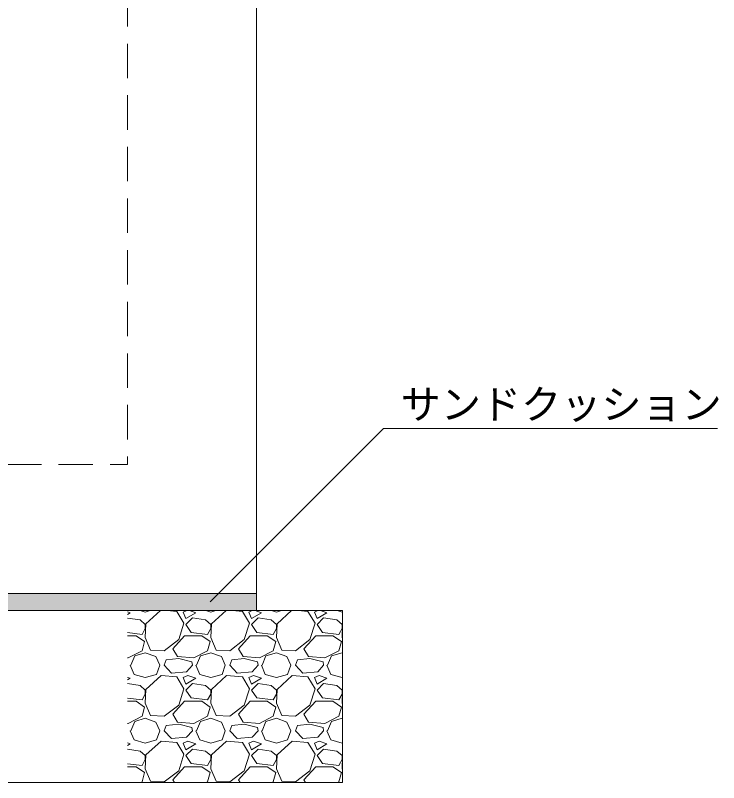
# Model space of a CAD drawing. Units: millimetres at full size; details may follow other scales. Extents: x 77366 to 106166, y -28085 to 6898.
# Drawn here: x 78786 to 79603, y -4119 to -3227 of the extents above; entities that cross this region are included whole.
import ezdxf
from ezdxf.enums import TextEntityAlignment as Align

# ---------------------------------------------------------------- set-up
doc = ezdxf.new("R2010")
doc.units = ezdxf.units.MM
doc.header["$LTSCALE"] = 50
doc.linetypes.add('USER2', pattern=[1.2, 0.8, -0.4])
doc.layers.add('モルタル', color=7, linetype='Continuous')
for name, color, linetype, lineweight in [('基礎', 7, 'Continuous', 5), ('引出線', 4, 'Continuous', 13), ('本体', 2, 'Continuous', 20)]:
    doc.layers.add(name, color=color, linetype=linetype, lineweight=lineweight)
doc.styles.add('ＭＳ ゴシック', font='')
doc.styles.get('ＭＳ ゴシック').set_extended_font_data('MS Gothic')

# ---------------------------------------------------------------- blocks, each defined once
blk = doc.blocks.new('filled_arrow')
at = {"color": 0, "linetype": 'Continuous', "lineweight": -2}
blk.add_solid([(7.5, 1.25), (0, 0), (7.5, -1.25)], dxfattribs=at)

msp = doc.modelspace()

# ---------------------------------------------------------------- hatches: boundary and pattern name
at = {"layer": 'モルタル'}
msp.add_hatch(color=256, dxfattribs=at).paths.add_polyline_path([(78265.8, -3899.22), (78265.8, -3919.22), (79065.8, -3919.22), (79065.8, -3899.22)])

# ---------------------------------------------------------------- linework, layer by layer
at = {"layer": '基礎', "color": 3, "lineweight": 20}
for p, q in [((78165.8, -3919.22), (79165.8, -3919.22)), ((79165.8, -3919.22), (79165.8, -4119.22)), ((78165.8, -4119.22), (79165.8, -4119.22))]:
    msp.add_line(p, q, dxfattribs=at)
at = {"layer": '基礎'}
for p, q in [((78919.02, -3921.69), (78915.8, -3920.61)), ((78915.8, -3923.62), (78919.02, -3921.69)), ((78930.77, -3919.22), (78936.55, -3920.92)), ((78936.55, -3920.92), (78942.33, -3919.22)), ((78954.2, -3919.22), (78937.31, -3934.64)), ((78973.13, -3920.16), (78961.87, -3919.22)), ((78981.51, -3933.88), (78973.13, -3920.16)), ((78984.71, -3919.22), (78980.75, -3920.92)), ((78980.75, -3920.92), (78983.79, -3928.54)), ((78983.79, -3928.54), (78995.22, -3921.69)), ((78995.22, -3921.69), (78987.84, -3919.22)), ((79006.97, -3919.22), (79012.75, -3920.92)), ((79012.75, -3920.92), (79018.53, -3919.22)), ((79030.4, -3919.22), (79013.51, -3934.64)), ((79049.33, -3920.16), (79038.07, -3919.22)), ((79057.71, -3933.88), (79049.33, -3920.16)), ((79060.91, -3919.22), (79056.95, -3920.92)), ((79056.95, -3920.92), (79059.99, -3928.54)), ((79059.99, -3928.54), (79071.42, -3921.69)), ((79071.42, -3921.69), (79064.04, -3919.22)), ((79083.17, -3919.22), (79088.95, -3920.92)), ((79088.95, -3920.92), (79094.73, -3919.22)), ((79106.6, -3919.22), (79089.71, -3934.64)), ((79125.53, -3920.16), (79114.27, -3919.22)), ((79133.91, -3933.88), (79125.53, -3920.16)), ((79137.11, -3919.22), (79133.15, -3920.92)), ((79133.15, -3920.92), (79136.19, -3928.54)), ((79136.19, -3928.54), (79147.62, -3921.69)), ((79147.62, -3921.69), (79140.24, -3919.22)), ((79159.37, -3919.22), (79165.15, -3920.92)), ((79165.15, -3920.92), (79165.8, -3920.73)), ((78930.45, -3930.07), (78915.8, -3927.87)), ((78936.55, -3935.4), (78930.45, -3930.07)), ((78991.41, -3927.78), (78983.79, -3935.4)), ((79006.65, -3930.07), (78991.41, -3927.78)), ((79012.75, -3935.4), (79006.65, -3930.07)), ((79067.61, -3927.78), (79059.99, -3935.4)), ((79082.85, -3930.07), (79067.61, -3927.78)), ((79088.95, -3935.4), (79082.85, -3930.07)), ((79143.81, -3927.78), (79136.19, -3935.4)), ((79159.05, -3930.07), (79143.81, -3927.78)), ((79165.15, -3935.4), (79159.05, -3930.07)), ((78932.74, -3946.83), (78936.55, -3939.97)), ((78937.31, -3934.64), (78936.55, -3950.64)), ((78936.55, -3939.97), (78936.55, -3935.4)), ((78975.41, -3952.93), (78981.51, -3933.88)), ((78983.79, -3935.4), (78989.89, -3944.55)), ((79008.94, -3946.83), (79012.75, -3939.97)), ((79013.51, -3934.64), (79012.75, -3950.64)), ((79012.75, -3939.97), (79012.75, -3935.4)), ((79051.61, -3952.93), (79057.71, -3933.88)), ((79059.99, -3935.4), (79066.09, -3944.55)), ((79085.14, -3946.83), (79088.95, -3939.97)), ((79089.71, -3934.64), (79088.95, -3950.64)), ((79088.95, -3939.97), (79088.95, -3935.4)), ((79127.81, -3952.93), (79133.91, -3933.88)), ((79136.19, -3935.4), (79142.29, -3944.55)), ((79161.34, -3946.83), (79165.15, -3939.97)), ((79165.15, -3939.97), (79165.15, -3935.4)), ((79165.8, -3937.06), (79165.15, -3950.64)), ((78915.8, -3944.8), (78932.74, -3946.83)), ((78915.8, -3948.36), (78925.88, -3948.36)), ((78925.88, -3948.36), (78935.79, -3955.21)), ((78936.55, -3950.64), (78942.65, -3965.12)), ((78968.55, -3963.6), (78982.27, -3948.36)), ((78982.27, -3948.36), (79002.08, -3948.36)), ((78989.89, -3944.55), (79008.94, -3946.83)), ((79002.08, -3948.36), (79011.99, -3955.21)), ((79012.75, -3950.64), (79018.85, -3965.12)), ((79044.75, -3963.6), (79058.47, -3948.36)), ((79058.47, -3948.36), (79078.28, -3948.36)), ((79066.09, -3944.55), (79085.14, -3946.83)), ((79078.28, -3948.36), (79088.19, -3955.21)), ((79088.95, -3950.64), (79095.05, -3965.12)), ((79120.95, -3963.6), (79134.67, -3948.36)), ((79134.67, -3948.36), (79154.48, -3948.36)), ((79142.29, -3944.55), (79161.34, -3946.83)), ((79154.48, -3948.36), (79164.39, -3955.21)), ((79165.15, -3950.64), (79165.8, -3952.18)), ((78935.79, -3955.21), (78932.74, -3965.88)), ((78958.65, -3965.88), (78975.41, -3952.93)), ((79011.99, -3955.21), (79008.94, -3965.88)), ((79034.85, -3965.88), (79051.61, -3952.93)), ((79088.19, -3955.21), (79085.14, -3965.88)), ((79111.05, -3965.88), (79127.81, -3952.93)), ((79164.39, -3955.21), (79161.34, -3965.88)), ((78932.74, -3965.88), (78916.74, -3974.26)), ((78924.36, -3971.98), (78936.55, -3968.17)), ((78936.55, -3968.17), (78948.74, -3972.74)), ((78942.65, -3965.12), (78958.65, -3965.88)), ((78973.89, -3972.74), (78968.55, -3963.6)), ((79008.94, -3965.88), (78992.94, -3974.26)), ((79000.56, -3971.98), (79012.75, -3968.17)), ((79012.75, -3968.17), (79024.94, -3972.74)), ((79018.85, -3965.12), (79034.85, -3965.88)), ((79050.09, -3972.74), (79044.75, -3963.6)), ((79085.14, -3965.88), (79069.14, -3974.26)), ((79076.76, -3971.98), (79088.95, -3968.17)), ((79088.95, -3968.17), (79101.14, -3972.74)), ((79095.05, -3965.12), (79111.05, -3965.88)), ((79126.29, -3972.74), (79120.95, -3963.6)), ((79161.34, -3965.88), (79145.34, -3974.26)), ((79152.96, -3971.98), (79165.15, -3968.17)), ((79165.15, -3968.17), (79165.8, -3968.41)), ((78916.74, -3974.26), (78915.8, -3974.19)), ((78919.79, -3982.65), (78924.36, -3971.98)), ((78948.74, -3972.74), (78953.31, -3982.65)), ((78958.65, -3982.65), (78960.93, -3976.55)), ((78975.41, -3975.03), (78960.93, -3976.55)), ((78992.94, -3974.26), (78973.89, -3972.74)), ((78990.65, -3978.84), (78975.41, -3975.03)), ((78995.99, -3982.65), (79000.56, -3971.98)), ((79024.94, -3972.74), (79029.51, -3982.65)), ((79034.85, -3982.65), (79037.13, -3976.55)), ((79051.61, -3975.03), (79037.13, -3976.55)), ((79069.14, -3974.26), (79050.09, -3972.74)), ((79066.85, -3978.84), (79051.61, -3975.03)), ((79072.19, -3982.65), (79076.76, -3971.98)), ((79101.14, -3972.74), (79105.71, -3982.65)), ((79111.05, -3982.65), (79113.33, -3976.55)), ((79127.81, -3975.03), (79113.33, -3976.55)), ((79145.34, -3974.26), (79126.29, -3972.74)), ((79143.05, -3978.84), (79127.81, -3975.03)), ((79148.39, -3982.65), (79152.96, -3971.98)), ((78919.02, -3982.65), (78923.6, -3993.31)), ((78949.5, -3993.31), (78953.31, -3982.65)), ((78967.03, -3991.79), (78958.65, -3982.65)), ((78991.41, -3982.65), (78984.56, -3990.27)), ((78991.41, -3982.65), (78990.65, -3978.84)), ((78995.22, -3982.65), (78999.8, -3993.31)), ((79025.7, -3993.31), (79029.51, -3982.65)), ((79043.23, -3991.79), (79034.85, -3982.65)), ((79067.61, -3982.65), (79060.76, -3990.27)), ((79067.61, -3982.65), (79066.85, -3978.84)), ((79071.42, -3982.65), (79076, -3993.31)), ((79101.9, -3993.31), (79105.71, -3982.65)), ((79119.43, -3991.79), (79111.05, -3982.65)), ((79143.81, -3982.65), (79136.96, -3990.27)), ((79143.81, -3982.65), (79143.05, -3978.84)), ((79147.62, -3982.65), (79152.2, -3993.31)), ((78923.6, -3993.31), (78936.55, -3997.12)), ((78936.55, -3997.12), (78949.5, -3993.31)), ((78954.84, -3994.84), (78937.31, -4010.84)), ((78973.13, -3996.36), (78954.84, -3994.84)), ((78984.56, -3990.27), (78967.03, -3991.79)), ((78986.08, -3994.84), (78980.75, -3997.12)), ((78995.22, -3997.89), (78986.08, -3994.84)), ((78999.8, -3993.31), (79012.75, -3997.12)), ((79012.75, -3997.12), (79025.7, -3993.31)), ((79031.04, -3994.84), (79013.51, -4010.84)), ((79049.33, -3996.36), (79031.04, -3994.84)), ((79060.76, -3990.27), (79043.23, -3991.79)), ((79062.28, -3994.84), (79056.95, -3997.12)), ((79071.42, -3997.89), (79062.28, -3994.84)), ((79076, -3993.31), (79088.95, -3997.12)), ((79088.95, -3997.12), (79101.9, -3993.31)), ((79107.24, -3994.84), (79089.71, -4010.84)), ((79125.53, -3996.36), (79107.24, -3994.84)), ((79136.96, -3990.27), (79119.43, -3991.79)), ((79138.48, -3994.84), (79133.15, -3997.12)), ((79147.62, -3997.89), (79138.48, -3994.84)), ((79152.2, -3993.31), (79165.15, -3997.12)), ((78919.02, -3997.89), (78915.8, -3996.81)), ((78915.8, -3999.82), (78919.02, -3997.89)), ((78930.45, -4006.27), (78915.8, -4004.07)), ((78981.51, -4010.08), (78973.13, -3996.36)), ((78980.75, -3997.12), (78983.79, -4004.74)), ((78983.79, -4004.74), (78995.22, -3997.89)), ((78991.41, -4003.98), (78983.79, -4011.6)), ((79006.65, -4006.27), (78991.41, -4003.98)), ((79057.71, -4010.08), (79049.33, -3996.36)), ((79056.95, -3997.12), (79059.99, -4004.74)), ((79059.99, -4004.74), (79071.42, -3997.89)), ((79067.61, -4003.98), (79059.99, -4011.6)), ((79082.85, -4006.27), (79067.61, -4003.98)), ((79133.91, -4010.08), (79125.53, -3996.36)), ((79133.15, -3997.12), (79136.19, -4004.74)), ((79136.19, -4004.74), (79147.62, -3997.89)), ((79143.81, -4003.98), (79136.19, -4011.6)), ((79159.05, -4006.27), (79143.81, -4003.98)), ((79165.15, -3997.12), (79165.8, -3996.93)), ((78936.55, -4011.6), (78930.45, -4006.27)), ((78937.31, -4010.84), (78936.55, -4026.84)), ((78936.55, -4016.17), (78936.55, -4011.6)), ((78975.41, -4029.13), (78981.51, -4010.08)), ((78983.79, -4011.6), (78989.89, -4020.75)), ((79012.75, -4011.6), (79006.65, -4006.27)), ((79013.51, -4010.84), (79012.75, -4026.84)), ((79012.75, -4016.17), (79012.75, -4011.6)), ((79051.61, -4029.13), (79057.71, -4010.08)), ((79059.99, -4011.6), (79066.09, -4020.75)), ((79088.95, -4011.6), (79082.85, -4006.27)), ((79089.71, -4010.84), (79088.95, -4026.84)), ((79088.95, -4016.17), (79088.95, -4011.6)), ((79127.81, -4029.13), (79133.91, -4010.08)), ((79136.19, -4011.6), (79142.29, -4020.75)), ((79165.15, -4011.6), (79159.05, -4006.27)), ((79165.15, -4016.17), (79165.15, -4011.6)), ((79165.8, -4013.26), (79165.15, -4026.84)), ((78915.8, -4021), (78932.74, -4023.03)), ((78932.74, -4023.03), (78936.55, -4016.17)), ((78989.89, -4020.75), (79008.94, -4023.03)), ((79008.94, -4023.03), (79012.75, -4016.17)), ((79066.09, -4020.75), (79085.14, -4023.03)), ((79085.14, -4023.03), (79088.95, -4016.17)), ((79142.29, -4020.75), (79161.34, -4023.03)), ((79161.34, -4023.03), (79165.15, -4016.17)), ((78915.8, -4024.56), (78925.88, -4024.56)), ((78925.88, -4024.56), (78935.79, -4031.41)), ((78935.79, -4031.41), (78932.74, -4042.08)), ((78936.55, -4026.84), (78942.65, -4041.32)), ((78958.65, -4042.08), (78975.41, -4029.13)), ((78968.55, -4039.8), (78982.27, -4024.56)), ((78982.27, -4024.56), (79002.08, -4024.56)), ((79002.08, -4024.56), (79011.99, -4031.41)), ((79011.99, -4031.41), (79008.94, -4042.08)), ((79012.75, -4026.84), (79018.85, -4041.32)), ((79034.85, -4042.08), (79051.61, -4029.13)), ((79044.75, -4039.8), (79058.47, -4024.56)), ((79058.47, -4024.56), (79078.28, -4024.56)), ((79078.28, -4024.56), (79088.19, -4031.41)), ((79088.19, -4031.41), (79085.14, -4042.08)), ((79088.95, -4026.84), (79095.05, -4041.32)), ((79111.05, -4042.08), (79127.81, -4029.13)), ((79120.95, -4039.8), (79134.67, -4024.56)), ((79134.67, -4024.56), (79154.48, -4024.56)), ((79154.48, -4024.56), (79164.39, -4031.41)), ((79164.39, -4031.41), (79161.34, -4042.08)), ((79165.15, -4026.84), (79165.8, -4028.38)), ((78973.89, -4048.94), (78968.55, -4039.8)), ((79050.09, -4048.94), (79044.75, -4039.8)), ((79126.29, -4048.94), (79120.95, -4039.8)), ((78932.74, -4042.08), (78916.74, -4050.46)), ((78919.79, -4058.85), (78924.36, -4048.18)), ((78924.36, -4048.18), (78936.55, -4044.37)), ((78936.55, -4044.37), (78948.74, -4048.94)), ((78942.65, -4041.32), (78958.65, -4042.08)), ((78948.74, -4048.94), (78953.31, -4058.85)), ((78992.94, -4050.46), (78973.89, -4048.94)), ((79008.94, -4042.08), (78992.94, -4050.46)), ((78995.99, -4058.85), (79000.56, -4048.18)), ((79000.56, -4048.18), (79012.75, -4044.37)), ((79012.75, -4044.37), (79024.94, -4048.94)), ((79018.85, -4041.32), (79034.85, -4042.08)), ((79024.94, -4048.94), (79029.51, -4058.85)), ((79069.14, -4050.46), (79050.09, -4048.94)), ((79085.14, -4042.08), (79069.14, -4050.46)), ((79072.19, -4058.85), (79076.76, -4048.18)), ((79076.76, -4048.18), (79088.95, -4044.37)), ((79088.95, -4044.37), (79101.14, -4048.94)), ((79095.05, -4041.32), (79111.05, -4042.08)), ((79101.14, -4048.94), (79105.71, -4058.85)), ((79145.34, -4050.46), (79126.29, -4048.94)), ((79161.34, -4042.08), (79145.34, -4050.46)), ((79148.39, -4058.85), (79152.96, -4048.18)), ((79152.96, -4048.18), (79165.15, -4044.37)), ((79165.15, -4044.37), (79165.8, -4044.61)), ((78916.74, -4050.46), (78915.8, -4050.39)), ((78958.65, -4058.85), (78960.93, -4052.75)), ((78975.41, -4051.23), (78960.93, -4052.75)), ((78990.65, -4055.04), (78975.41, -4051.23)), ((78991.41, -4058.85), (78990.65, -4055.04)), ((79034.85, -4058.85), (79037.13, -4052.75)), ((79051.61, -4051.23), (79037.13, -4052.75)), ((79066.85, -4055.04), (79051.61, -4051.23)), ((79067.61, -4058.85), (79066.85, -4055.04)), ((79111.05, -4058.85), (79113.33, -4052.75)), ((79127.81, -4051.23), (79113.33, -4052.75)), ((79143.05, -4055.04), (79127.81, -4051.23)), ((79143.81, -4058.85), (79143.05, -4055.04)), ((78919.02, -4058.85), (78923.6, -4069.51)), ((78949.5, -4069.51), (78953.31, -4058.85)), ((78967.03, -4067.99), (78958.65, -4058.85)), ((78984.56, -4066.47), (78967.03, -4067.99)), ((78991.41, -4058.85), (78984.56, -4066.47)), ((78995.22, -4058.85), (78999.8, -4069.51)), ((79025.7, -4069.51), (79029.51, -4058.85)), ((79043.23, -4067.99), (79034.85, -4058.85)), ((79060.76, -4066.47), (79043.23, -4067.99)), ((79067.61, -4058.85), (79060.76, -4066.47)), ((79071.42, -4058.85), (79076, -4069.51)), ((79101.9, -4069.51), (79105.71, -4058.85)), ((79119.43, -4067.99), (79111.05, -4058.85)), ((79136.96, -4066.47), (79119.43, -4067.99)), ((79143.81, -4058.85), (79136.96, -4066.47)), ((79147.62, -4058.85), (79152.2, -4069.51)), ((78919.02, -4074.09), (78915.8, -4073.01)), ((78915.8, -4076.02), (78919.02, -4074.09)), ((78923.6, -4069.51), (78936.55, -4073.32)), ((78936.55, -4073.32), (78949.5, -4069.51)), ((78954.84, -4071.04), (78937.31, -4087.04)), ((78973.13, -4072.56), (78954.84, -4071.04)), ((78981.51, -4086.28), (78973.13, -4072.56)), ((78986.08, -4071.04), (78980.75, -4073.32)), ((78980.75, -4073.32), (78983.79, -4080.94)), ((78983.79, -4080.94), (78995.22, -4074.09)), ((78995.22, -4074.09), (78986.08, -4071.04)), ((78999.8, -4069.51), (79012.75, -4073.32)), ((79012.75, -4073.32), (79025.7, -4069.51)), ((79031.04, -4071.04), (79013.51, -4087.04)), ((79049.33, -4072.56), (79031.04, -4071.04)), ((79057.71, -4086.28), (79049.33, -4072.56)), ((79062.28, -4071.04), (79056.95, -4073.32)), ((79056.95, -4073.32), (79059.99, -4080.94)), ((79059.99, -4080.94), (79071.42, -4074.09)), ((79071.42, -4074.09), (79062.28, -4071.04)), ((79076, -4069.51), (79088.95, -4073.32)), ((79088.95, -4073.32), (79101.9, -4069.51)), ((79107.24, -4071.04), (79089.71, -4087.04)), ((79125.53, -4072.56), (79107.24, -4071.04)), ((79133.91, -4086.28), (79125.53, -4072.56)), ((79138.48, -4071.04), (79133.15, -4073.32)), ((79133.15, -4073.32), (79136.19, -4080.94)), ((79136.19, -4080.94), (79147.62, -4074.09)), ((79147.62, -4074.09), (79138.48, -4071.04)), ((79152.2, -4069.51), (79165.15, -4073.32)), ((79165.15, -4073.32), (79165.8, -4073.13)), ((78930.45, -4082.47), (78915.8, -4080.27)), ((78936.55, -4087.8), (78930.45, -4082.47)), ((78991.41, -4080.18), (78983.79, -4087.8)), ((79006.65, -4082.47), (78991.41, -4080.18)), ((79012.75, -4087.8), (79006.65, -4082.47)), ((79067.61, -4080.18), (79059.99, -4087.8)), ((79082.85, -4082.47), (79067.61, -4080.18)), ((79088.95, -4087.8), (79082.85, -4082.47)), ((79143.81, -4080.18), (79136.19, -4087.8)), ((79159.05, -4082.47), (79143.81, -4080.18)), ((79165.15, -4087.8), (79159.05, -4082.47)), ((78932.74, -4099.23), (78936.55, -4092.37)), ((78937.31, -4087.04), (78936.55, -4103.04)), ((78936.55, -4092.37), (78936.55, -4087.8)), ((78975.41, -4105.33), (78981.51, -4086.28)), ((78983.79, -4087.8), (78989.89, -4096.95)), ((79008.94, -4099.23), (79012.75, -4092.37)), ((79013.51, -4087.04), (79012.75, -4103.04)), ((79012.75, -4092.37), (79012.75, -4087.8)), ((79051.61, -4105.33), (79057.71, -4086.28)), ((79059.99, -4087.8), (79066.09, -4096.95)), ((79085.14, -4099.23), (79088.95, -4092.37)), ((79089.71, -4087.04), (79088.95, -4103.04)), ((79088.95, -4092.37), (79088.95, -4087.8)), ((79127.81, -4105.33), (79133.91, -4086.28)), ((79136.19, -4087.8), (79142.29, -4096.95)), ((79161.34, -4099.23), (79165.15, -4092.37)), ((79165.15, -4092.37), (79165.15, -4087.8)), ((79165.8, -4089.46), (79165.15, -4103.04)), ((78915.8, -4097.2), (78932.74, -4099.23)), ((78915.8, -4100.76), (78925.88, -4100.76)), ((78925.88, -4100.76), (78935.79, -4107.61)), ((78968.55, -4116), (78982.27, -4100.76)), ((78982.27, -4100.76), (79002.08, -4100.76)), ((78989.89, -4096.95), (79008.94, -4099.23)), ((79002.08, -4100.76), (79011.99, -4107.61)), ((79044.75, -4116), (79058.47, -4100.76)), ((79058.47, -4100.76), (79078.28, -4100.76)), ((79066.09, -4096.95), (79085.14, -4099.23)), ((79078.28, -4100.76), (79088.19, -4107.61)), ((79120.95, -4116), (79134.67, -4100.76)), ((79134.67, -4100.76), (79154.48, -4100.76)), ((79142.29, -4096.95), (79161.34, -4099.23)), ((79154.48, -4100.76), (79164.39, -4107.61)), ((78935.79, -4107.61), (78932.74, -4118.28)), ((78936.55, -4103.04), (78942.65, -4117.52)), ((78958.65, -4118.28), (78975.41, -4105.33)), ((79011.99, -4107.61), (79008.94, -4118.28)), ((79012.75, -4103.04), (79018.85, -4117.52)), ((79034.85, -4118.28), (79051.61, -4105.33)), ((79088.19, -4107.61), (79085.14, -4118.28)), ((79088.95, -4103.04), (79095.05, -4117.52)), ((79111.05, -4118.28), (79127.81, -4105.33)), ((79164.39, -4107.61), (79161.34, -4118.28)), ((79165.15, -4103.04), (79165.8, -4104.58)), ((78932.74, -4118.28), (78930.94, -4119.22)), ((78942.65, -4117.52), (78958.65, -4118.28)), ((78970.44, -4119.22), (78968.55, -4116)), ((79008.94, -4118.28), (79007.14, -4119.22)), ((79018.85, -4117.52), (79034.85, -4118.28)), ((79046.64, -4119.22), (79044.75, -4116)), ((79085.14, -4118.28), (79083.34, -4119.22)), ((79095.05, -4117.52), (79111.05, -4118.28)), ((79122.84, -4119.22), (79120.95, -4116)), ((79161.34, -4118.28), (79159.54, -4119.22))]:
    msp.add_line(p, q, dxfattribs=at)
at = {"layer": '引出線'}
msp.add_lwpolyline([(79012.07, -3908.97), (79213.35, -3707.68), (79601.58, -3707.68)], dxfattribs=at)
at = {"layer": '本体'}
for p, q in [((79065.8, -2655.22), (79065.8, -3899.22)), ((78265.8, -3899.22), (79065.8, -3899.22)), ((79065.8, -3899.22), (79065.8, -3919.22))]:
    msp.add_line(p, q, dxfattribs=at)
at = {"layer": '本体', "linetype": 'USER2', "lineweight": 9}
for p in [(78915.8, -2720.22), (78415.8, -3749.22)]:
    msp.add_line(p, (78915.8, -3749.22), dxfattribs=at)

# ---------------------------------------------------------------- block references
at = {"layer": '引出線', "xscale": 0.133, "yscale": 0.133, "rotation": 45}
msp.add_blockref('filled_arrow', (79012.07, -3908.97), dxfattribs=at)

# ---------------------------------------------------------------- texts
at = {"layer": '引出線', "style": 'ＭＳ ゴシック'}
msp.add_text('サンドクッション', height=34.18, dxfattribs=at).set_placement((79233.35, -3662.28), align=Align.TOP_LEFT)

doc.saveas('drawing.dxf')
